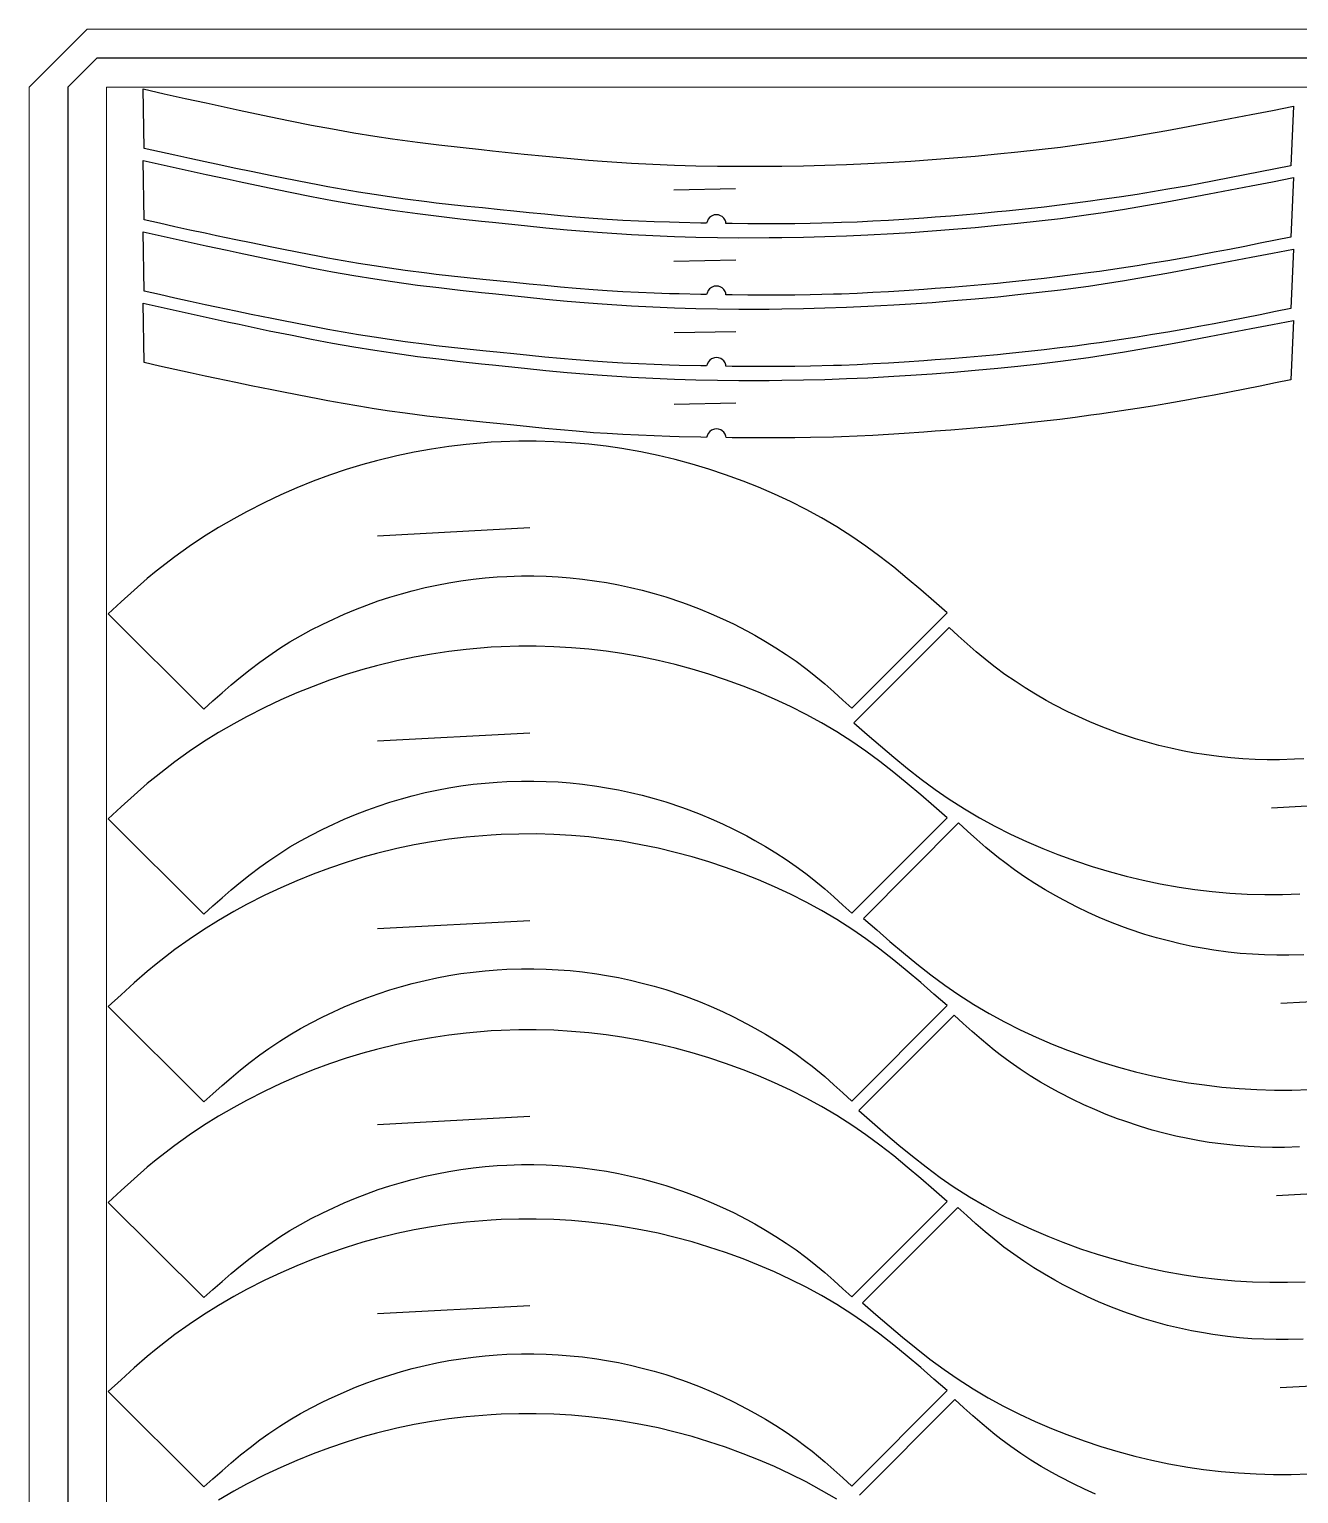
# Model space of a CAD drawing. Header units: millimetres. Extents: x -10628 to 24720, y -21829 to 4032.
# Drawn here: x 5249 to 5908, y 194 to 955 of the extents above; entities that cross this region are included whole.
import ezdxf
from ezdxf.enums import TextEntityAlignment as Align
from ezdxf.lldxf.tags import DXFTag

# ---------------------------------------------------------------- set-up
doc = ezdxf.new("R2010")
doc.units = ezdxf.units.MM
doc.layers.add('layer khung van cnc', color=7, linetype='Continuous', lineweight=25, true_color=0xfbf59b)
doc.layers.add('layer mau', color=7, linetype='Continuous')
doc.styles.add('Text Dim', font='arial.ttf')
tags = doc.linetypes.add('KVVIENMAY', pattern='A,46.311228,-10.280676,["KV VIỀN MÁY",Text Dim,S=10.028098,R=0,X=0,Y=-4.346144],-100.988212', length=157.580116).pattern_tags.tags
tags[6] = DXFTag(74, 10)

# ---------------------------------------------------------------- blocks, each defined once
blk = doc.blocks.new('khung van cnc')
at = {"lineweight": 5}
blk.add_lwpolyline([(-193, -99.44), (-193, 2370.56), (-223, 2400.56), (-1463, 2400.56), (-1493, 2370.56), (-1493, -99.44)], close=True, dxfattribs=at)
at = {"color": 1, "linetype": 'KVVIENMAY'}
blk.add_lwpolyline([(-511.88, -84.44), (-213, -84.44), (-213, 2370.56), (-228, 2385.56), (-1458.01, 2385.56), (-1473, 2370.56), (-1473, -84.44), (-1172.83, -84.44)], dxfattribs=at)
at = {"lineweight": 5}
blk.add_lwpolyline([(-513.55, -69.44), (-233, -69.44), (-233, 2370.56), (-1453, 2370.56), (-1453, -69.44), (-1173, -69.44)], dxfattribs=at)
at = {"layer": 'layer mau'}
for tag, p in [('ÁGF', (-518, -155.91)), ('TENFILE', (-518, -268.86)), ('TENFILE', (-518, -381.81)), ('TENFILE', (-518, -494.76))]:
    blk.add_attdef(tag, text='', height=30, dxfattribs=at).set_placement(p, align=Align.MIDDLE_CENTER)

msp = doc.modelspace()

# ---------------------------------------------------------------- linework, layer by layer
for p, q in [((5583.723, 871.415), (5615.746, 872.098)), ((5583.731, 834.357), (5615.754, 835.039)), ((5583.739, 797.298), (5615.762, 797.981)), ((5583.747, 760.24), (5615.771, 760.923)), ((5429.852, 691.846), (5508.81, 696.068)), ((5429.852, 585.377), (5508.81, 589.599)), ((5972.879, 554.667), (5893.921, 550.445)), ((5429.852, 487.894), (5508.81, 492.116)), ((5977.814, 453.145), (5898.857, 448.923)), ((5429.852, 386.193), (5508.81, 390.416)), ((5975.498, 353.34), (5896.54, 349.118)), ((5429.852, 287.975), (5508.81, 292.197)), ((5977.41, 253.557), (5898.453, 249.334))]:
    msp.add_line(p, q)
for points in [[(5895.973, 882.358), (5888.017, 880.755), (5880.058, 879.168), (5872.094, 877.604), (5864.124, 876.072), (5856.148, 874.578), (5850.855, 873.612), (5840.167, 871.734), (5832.163, 870.391), (5824.15, 869.1), (5816.129, 867.864), (5804.574, 866.18), (5800.061, 865.554), (5792.016, 864.482), (5783.963, 863.466), (5775.904, 862.504), (5767.839, 861.597), (5756.254, 860.393), (5751.691, 859.949), (5743.61, 859.205), (5735.524, 858.509), (5727.434, 857.855), (5719.341, 857.24), (5713.481, 856.816), (5703.147, 856.111), (5695.046, 855.605), (5686.943, 855.149), (5678.837, 854.753), (5670.728, 854.423), (5666.602, 854.285), (5654.503, 853.993), (5646.387, 853.881), (5638.271, 853.825), (5633.944, 853.814), (5622.04, 853.844), (5613.924, 853.914), (5610.713, 853.957), (5610.61, 854.79), (5610.265, 855.725), (5609.575, 856.78), (5608.74, 857.559), (5607.957, 858.033), (5606.824, 858.424), (5605.857, 858.536), (5604.662, 858.412), (5603.208, 857.831), (5602.242, 857.08), (5601.516, 856.164), (5600.948, 854.861), (5600.668, 854.118), (5597.695, 854.172), (5586.352, 854.445), (5581.466, 854.587), (5573.354, 854.859), (5565.243, 855.187), (5557.136, 855.581), (5549.034, 856.051), (5541.834, 856.543), (5532.85, 857.257), (5524.768, 857.981), (5516.689, 858.759), (5508.614, 859.573), (5500.539, 860.403), (5493.494, 861.125), (5484.388, 862.044), (5476.313, 862.863), (5468.242, 863.71), (5460.177, 864.609), (5455.368, 865.18), (5444.074, 866.641), (5436.038, 867.782), (5428.013, 869.001), (5419.999, 870.293), (5411.996, 871.655), (5404.005, 873.082), (5399.662, 873.884), (5388.057, 876.109), (5380.097, 877.688), (5374.878, 878.739), (5364.19, 880.917), (5356.243, 882.563), (5346.115, 884.698), (5340.364, 885.93), (5332.433, 887.651), (5324.506, 889.39), (5316.581, 891.14), (5308.658, 892.897), (5308.162, 923.815), (5319.053, 921.381), (5329.946, 918.954), (5340.843, 916.545), (5351.748, 914.16), (5357.953, 912.819), (5373.588, 909.505), (5384.527, 907.265), (5395.482, 905.106), (5406.454, 903.048), (5417.446, 901.107), (5428.458, 899.303), (5437.646, 897.917), (5450.552, 896.159), (5461.628, 894.795), (5472.719, 893.526), (5483.817, 892.316), (5489.525, 891.707), (5506.021, 889.974), (5517.127, 888.858), (5528.239, 887.813), (5539.358, 886.863), (5546.436, 886.319), (5561.626, 885.334), (5572.773, 884.765), (5583.928, 884.319), (5595.088, 883.991), (5606.251, 883.775), (5617.417, 883.667), (5633.053, 883.686), (5639.747, 883.752), (5650.909, 883.938), (5662.068, 884.222), (5673.224, 884.605), (5684.374, 885.088), (5697.773, 885.805), (5706.658, 886.363), (5717.791, 887.15), (5728.918, 888.028), (5740.039, 888.991), (5751.769, 890.092), (5762.261, 891.148), (5773.358, 892.355), (5784.441, 893.676), (5798.968, 895.622), (5806.548, 896.748), (5817.569, 898.508), (5828.572, 900.385), (5839.561, 902.348), (5847.981, 903.895), (5861.511, 906.426), (5872.476, 908.509), (5883.437, 910.612), (5894.394, 912.728), (5905.351, 914.851), (5903.928, 883.968)], [(5895.982, 845.299), (5888.025, 843.697), (5880.066, 842.11), (5872.102, 840.546), (5864.133, 839.013), (5856.156, 837.519), (5850.863, 836.554), (5840.176, 834.676), (5832.172, 833.332), (5824.159, 832.042), (5816.137, 830.805), (5804.582, 829.122), (5800.069, 828.496), (5792.024, 827.424), (5783.971, 826.407), (5775.912, 825.445), (5767.847, 824.539), (5756.263, 823.334), (5751.699, 822.891), (5743.618, 822.147), (5735.532, 821.45), (5727.443, 820.797), (5719.35, 820.182), (5713.489, 819.758), (5703.155, 819.053), (5695.054, 818.547), (5686.951, 818.091), (5678.845, 817.694), (5670.736, 817.365), (5666.61, 817.226), (5654.511, 816.934), (5646.395, 816.822), (5638.279, 816.766), (5633.953, 816.755), (5622.048, 816.786), (5613.932, 816.856), (5610.721, 816.899), (5610.618, 817.732), (5610.273, 818.667), (5609.583, 819.722), (5608.748, 820.5), (5607.965, 820.974), (5606.832, 821.366), (5605.866, 821.477), (5604.67, 821.354), (5603.216, 820.772), (5602.25, 820.021), (5601.524, 819.106), (5600.956, 817.802), (5600.676, 817.059), (5597.703, 817.114), (5586.36, 817.387), (5581.475, 817.529), (5573.362, 817.801), (5565.251, 818.128), (5557.144, 818.522), (5549.043, 818.993), (5541.842, 819.484), (5532.859, 820.199), (5524.776, 820.922), (5516.697, 821.701), (5508.622, 822.515), (5500.547, 823.345), (5493.503, 824.067), (5484.396, 824.985), (5476.322, 825.804), (5468.25, 826.652), (5460.185, 827.551), (5455.376, 828.121), (5444.082, 829.582), (5436.046, 830.723), (5428.021, 831.942), (5420.007, 833.235), (5412.004, 834.596), (5404.013, 836.023), (5399.67, 836.825), (5388.065, 839.051), (5380.105, 840.63), (5374.886, 841.68), (5364.198, 843.859), (5356.251, 845.505), (5346.123, 847.639), (5340.372, 848.872), (5332.441, 850.592), (5324.514, 852.331), (5316.589, 854.082), (5308.666, 855.839), (5308.17, 886.757), (5319.061, 884.322), (5329.954, 881.896), (5340.851, 879.486), (5351.756, 877.102), (5357.961, 875.761), (5373.596, 872.447), (5384.536, 870.206), (5395.49, 868.048), (5406.462, 865.989), (5417.454, 864.049), (5428.466, 862.244), (5437.654, 860.858), (5450.56, 859.101), (5461.637, 857.737), (5472.727, 856.467), (5483.825, 855.258), (5489.534, 854.648), (5506.029, 852.915), (5517.136, 851.8), (5528.247, 850.755), (5539.366, 849.804), (5546.444, 849.261), (5561.634, 848.276), (5572.782, 847.707), (5583.936, 847.26), (5595.096, 846.932), (5606.259, 846.716), (5617.425, 846.608), (5633.061, 846.627), (5639.755, 846.693), (5650.918, 846.88), (5662.077, 847.164), (5673.232, 847.547), (5684.382, 848.03), (5697.781, 848.746), (5706.667, 849.304), (5717.8, 850.091), (5728.926, 850.97), (5740.047, 851.933), (5751.777, 853.033), (5762.269, 854.089), (5773.366, 855.296), (5784.45, 856.617), (5798.976, 858.563), (5806.556, 859.689), (5817.577, 861.449), (5828.58, 863.326), (5839.569, 865.29), (5847.989, 866.836), (5861.519, 869.368), (5872.484, 871.45), (5883.445, 873.553), (5894.403, 875.67), (5905.359, 877.793), (5903.937, 846.91)], [(5895.99, 808.241), (5888.033, 806.638), (5880.074, 805.051), (5872.11, 803.487), (5864.141, 801.955), (5856.164, 800.461), (5850.871, 799.495), (5840.184, 797.617), (5832.18, 796.274), (5824.167, 794.983), (5816.145, 793.747), (5804.59, 792.063), (5800.077, 791.437), (5792.032, 790.365), (5783.98, 789.349), (5775.92, 788.387), (5767.855, 787.48), (5756.271, 786.276), (5751.707, 785.832), (5743.626, 785.088), (5735.54, 784.392), (5727.451, 783.738), (5719.358, 783.123), (5713.497, 782.699), (5703.164, 781.994), (5695.063, 781.488), (5686.959, 781.032), (5678.853, 780.636), (5670.744, 780.306), (5666.618, 780.168), (5654.519, 779.876), (5646.404, 779.764), (5638.288, 779.708), (5633.961, 779.697), (5622.056, 779.727), (5613.941, 779.797), (5610.73, 779.84), (5610.626, 780.673), (5610.282, 781.608), (5609.591, 782.663), (5608.756, 783.442), (5607.974, 783.916), (5606.84, 784.307), (5605.874, 784.419), (5604.678, 784.296), (5603.224, 783.714), (5602.258, 782.963), (5601.532, 782.047), (5600.964, 780.744), (5600.684, 780.001), (5597.711, 780.055), (5586.368, 780.329), (5581.483, 780.47), (5573.37, 780.742), (5565.259, 781.07), (5557.153, 781.464), (5549.051, 781.934), (5541.85, 782.426), (5532.867, 783.141), (5524.784, 783.864), (5516.706, 784.642), (5508.63, 785.456), (5500.555, 786.286), (5493.511, 787.008), (5484.405, 787.927), (5476.33, 788.746), (5468.259, 789.593), (5460.193, 790.492), (5455.384, 791.063), (5444.09, 792.524), (5436.054, 793.665), (5428.029, 794.884), (5420.015, 796.176), (5412.012, 797.538), (5404.021, 798.965), (5399.678, 799.767), (5388.073, 801.992), (5380.113, 803.571), (5374.894, 804.622), (5364.206, 806.801), (5356.259, 808.446), (5346.131, 810.581), (5340.381, 811.813), (5332.449, 813.534), (5324.522, 815.273), (5316.598, 817.024), (5308.674, 818.78), (5308.179, 849.698), (5319.069, 847.264), (5329.962, 844.837), (5340.86, 842.428), (5351.764, 840.044), (5357.97, 838.702), (5373.604, 835.388), (5384.544, 833.148), (5395.498, 830.99), (5406.471, 828.931), (5417.462, 826.99), (5428.474, 825.186), (5437.662, 823.8), (5450.568, 822.042), (5461.645, 820.678), (5472.735, 819.409), (5483.833, 818.2), (5489.542, 817.59), (5506.038, 815.857), (5517.144, 814.741), (5528.255, 813.696), (5539.375, 812.746), (5546.452, 812.202), (5561.642, 811.218), (5572.79, 810.648), (5583.944, 810.202), (5595.104, 809.874), (5606.268, 809.658), (5617.433, 809.55), (5633.069, 809.569), (5639.764, 809.635), (5650.926, 809.821), (5662.085, 810.105), (5673.24, 810.488), (5684.39, 810.971), (5697.789, 811.688), (5706.675, 812.246), (5717.808, 813.033), (5728.934, 813.911), (5740.055, 814.875), (5751.785, 815.975), (5762.277, 817.031), (5773.375, 818.238), (5784.458, 819.559), (5798.984, 821.505), (5806.565, 822.631), (5817.586, 824.391), (5828.589, 826.268), (5839.577, 828.231), (5847.998, 829.778), (5861.527, 832.309), (5872.492, 834.392), (5883.453, 836.495), (5894.411, 838.611), (5905.367, 840.734), (5903.945, 809.851)], [(5895.998, 771.182), (5888.041, 769.58), (5880.082, 767.993), (5872.118, 766.429), (5864.149, 764.896), (5856.172, 763.402), (5850.88, 762.437), (5840.192, 760.559), (5832.188, 759.215), (5824.175, 757.925), (5816.153, 756.688), (5804.598, 755.005), (5800.086, 754.379), (5792.04, 753.307), (5783.988, 752.29), (5775.929, 751.329), (5767.863, 750.422), (5756.279, 749.217), (5751.716, 748.774), (5743.634, 748.03), (5735.549, 747.333), (5727.459, 746.68), (5719.366, 746.065), (5713.505, 745.641), (5703.172, 744.936), (5695.071, 744.43), (5686.967, 743.974), (5678.861, 743.577), (5670.752, 743.248), (5666.626, 743.109), (5654.527, 742.817), (5646.412, 742.705), (5638.296, 742.649), (5633.969, 742.639), (5622.064, 742.669), (5613.949, 742.739), (5610.738, 742.782), (5610.634, 743.615), (5610.29, 744.55), (5609.599, 745.605), (5608.764, 746.383), (5607.982, 746.857), (5606.848, 747.249), (5605.882, 747.361), (5604.686, 747.237), (5603.232, 746.655), (5602.266, 745.904), (5601.54, 744.989), (5600.973, 743.685), (5600.692, 742.942), (5597.719, 742.997), (5586.376, 743.27), (5581.491, 743.412), (5573.378, 743.684), (5565.268, 744.012), (5557.161, 744.405), (5549.059, 744.876), (5541.858, 745.367), (5532.875, 746.082), (5524.792, 746.805), (5516.714, 747.584), (5508.638, 748.398), (5500.563, 749.228), (5493.519, 749.95), (5484.413, 750.868), (5476.338, 751.687), (5468.267, 752.535), (5460.202, 753.434), (5455.392, 754.004), (5444.098, 755.466), (5436.062, 756.606), (5428.037, 757.825), (5420.023, 759.118), (5412.02, 760.48), (5404.029, 761.906), (5399.686, 762.709), (5388.081, 764.934), (5380.121, 766.513), (5374.902, 767.563), (5364.214, 769.742), (5356.267, 771.388), (5346.14, 773.522), (5340.389, 774.755), (5332.458, 776.476), (5324.53, 778.214), (5316.606, 779.965), (5308.682, 781.722), (5308.187, 812.64), (5319.077, 810.205), (5329.97, 807.779), (5340.868, 805.37), (5351.772, 802.985), (5357.978, 801.644), (5373.612, 798.33), (5384.552, 796.09), (5395.507, 793.931), (5406.479, 791.873), (5417.47, 789.932), (5428.482, 788.127), (5437.67, 786.741), (5450.576, 784.984), (5461.653, 783.62), (5472.743, 782.35), (5483.841, 781.141), (5489.55, 780.531), (5506.046, 778.798), (5517.152, 777.683), (5528.264, 776.638), (5539.383, 775.688), (5546.46, 775.144), (5561.65, 774.159), (5572.798, 773.59), (5583.952, 773.143), (5595.112, 772.815), (5606.276, 772.6), (5617.441, 772.491), (5633.078, 772.51), (5639.772, 772.576), (5650.934, 772.763), (5662.093, 773.047), (5673.248, 773.43), (5684.399, 773.913), (5697.797, 774.63), (5706.683, 775.187), (5717.816, 775.974), (5728.943, 776.853), (5740.063, 777.816), (5751.793, 778.917), (5762.285, 779.972), (5773.383, 781.179), (5784.466, 782.5), (5798.992, 784.447), (5806.573, 785.572), (5817.594, 787.333), (5828.597, 789.209), (5839.586, 791.173), (5848.006, 792.72), (5861.535, 795.251), (5872.5, 797.334), (5883.461, 799.437), (5894.419, 801.553), (5905.375, 803.676), (5903.953, 772.793)], [(5725.58, 651.847), (5718.706, 657.852), (5711.805, 663.816), (5704.846, 669.701), (5697.802, 675.466), (5690.645, 681.07), (5683.345, 686.475), (5676.598, 691.156), (5668.215, 696.533), (5660.377, 701.156), (5652.376, 705.515), (5644.228, 709.615), (5635.95, 713.461), (5627.557, 717.059), (5619.653, 720.192), (5610.491, 723.532), (5601.837, 726.406), (5593.111, 729.035), (5584.317, 731.412), (5575.461, 733.534), (5566.547, 735.395), (5556.724, 737.131), (5548.571, 738.321), (5539.521, 739.38), (5530.441, 740.171), (5521.34, 740.693), (5512.227, 740.948), (5503.11, 740.935), (5493.998, 740.655), (5488.873, 740.38), (5475.823, 739.296), (5466.775, 738.217), (5457.764, 736.873), (5448.798, 735.264), (5439.884, 733.391), (5429.246, 730.788), (5422.241, 728.852), (5413.528, 726.191), (5404.894, 723.274), (5396.347, 720.107), (5387.893, 716.693), (5379.539, 713.037), (5371.291, 709.144), (5361.764, 704.284), (5355.139, 700.663), (5347.254, 696.078), (5339.515, 691.261), (5331.935, 686.207), (5324.528, 680.914), (5314.82, 673.377), (5310.287, 669.601), (5303.434, 663.622), (5296.695, 657.508), (5290.011, 651.327), (5339.569, 601.887), (5344.306, 606.088), (5349.062, 610.263), (5353.854, 614.388), (5358.702, 618.439), (5363.622, 622.389), (5368.635, 626.213), (5373.3, 629.569), (5379.003, 633.394), (5384.363, 636.733), (5389.827, 639.91), (5395.385, 642.931), (5401.025, 645.802), (5404.296, 647.384), (5412.511, 651.11), (5418.348, 653.546), (5424.242, 655.833), (5430.192, 657.967), (5436.195, 659.947), (5442.247, 661.768), (5447.802, 663.287), (5454.488, 664.924), (5460.67, 666.256), (5466.886, 667.423), (5473.131, 668.425), (5479.402, 669.261), (5485.692, 669.932), (5491.997, 670.437), (5496.859, 670.713), (5504.635, 670.948), (5510.958, 670.954), (5517.279, 670.794), (5523.594, 670.468), (5529.897, 669.976), (5536.186, 669.319), (5543.703, 668.313), (5548.702, 667.509), (5554.921, 666.357), (5561.107, 665.041), (5567.256, 663.563), (5573.363, 661.923), (5579.423, 660.123), (5588.152, 657.216), (5591.384, 656.042), (5597.277, 653.766), (5603.108, 651.336), (5608.875, 648.755), (5614.576, 646.027), (5621.555, 642.442), (5625.77, 640.142), (5631.254, 636.986), (5636.651, 633.686), (5641.952, 630.238), (5647.148, 626.641), (5652.23, 622.89), (5655.46, 620.376), (5662.031, 614.937), (5666.783, 610.781), (5671.476, 606.553), (5676.14, 602.289)], [(5725.58, 545.378), (5718.706, 551.383), (5711.805, 557.347), (5704.846, 563.232), (5697.802, 568.997), (5690.645, 574.601), (5683.345, 580.006), (5676.598, 584.687), (5668.215, 590.064), (5660.377, 594.687), (5652.376, 599.046), (5644.228, 603.146), (5635.95, 606.992), (5627.557, 610.59), (5619.653, 613.723), (5610.491, 617.063), (5601.837, 619.938), (5593.111, 622.566), (5584.317, 624.943), (5575.461, 627.065), (5566.547, 628.926), (5556.724, 630.662), (5548.571, 631.852), (5539.521, 632.911), (5530.441, 633.702), (5521.34, 634.224), (5512.227, 634.479), (5503.11, 634.466), (5493.998, 634.186), (5488.873, 633.911), (5475.823, 632.827), (5466.775, 631.748), (5457.764, 630.404), (5448.798, 628.795), (5439.884, 626.922), (5429.246, 624.319), (5422.241, 622.383), (5413.528, 619.722), (5404.894, 616.805), (5396.347, 613.638), (5387.893, 610.224), (5379.539, 606.568), (5371.291, 602.675), (5361.764, 597.815), (5355.139, 594.194), (5347.254, 589.609), (5339.515, 584.792), (5331.935, 579.738), (5324.528, 574.445), (5314.82, 566.908), (5310.287, 563.132), (5303.434, 557.153), (5296.695, 551.04), (5290.011, 544.858), (5339.569, 495.418), (5344.306, 499.619), (5349.062, 503.794), (5353.854, 507.919), (5358.702, 511.97), (5363.622, 515.92), (5368.635, 519.744), (5373.3, 523.1), (5379.003, 526.925), (5384.363, 530.264), (5389.827, 533.441), (5395.385, 536.462), (5401.025, 539.333), (5404.296, 540.915), (5412.511, 544.641), (5418.348, 547.077), (5424.242, 549.364), (5430.192, 551.498), (5436.195, 553.478), (5442.247, 555.299), (5447.802, 556.818), (5454.488, 558.455), (5460.67, 559.787), (5466.886, 560.954), (5473.131, 561.956), (5479.402, 562.792), (5485.692, 563.463), (5491.997, 563.968), (5496.859, 564.244), (5504.635, 564.479), (5510.958, 564.485), (5517.279, 564.325), (5523.594, 563.999), (5529.897, 563.507), (5536.186, 562.85), (5543.703, 561.844), (5548.702, 561.04), (5554.921, 559.888), (5561.107, 558.572), (5567.256, 557.094), (5573.363, 555.454), (5579.423, 553.654), (5588.152, 550.747), (5591.384, 549.573), (5597.277, 547.297), (5603.108, 544.867), (5608.875, 542.286), (5614.576, 539.558), (5621.555, 535.973), (5625.77, 533.673), (5631.254, 530.517), (5636.651, 527.217), (5641.952, 523.769), (5647.148, 520.172), (5652.23, 516.421), (5655.46, 513.907), (5662.031, 508.468), (5666.783, 504.312), (5671.476, 500.084), (5676.14, 495.82)], [(5725.58, 447.895), (5718.706, 453.9), (5711.805, 459.864), (5704.846, 465.749), (5697.802, 471.514), (5690.645, 477.118), (5683.345, 482.523), (5676.598, 487.204), (5668.215, 492.581), (5660.377, 497.204), (5652.376, 501.563), (5644.228, 505.663), (5635.95, 509.509), (5627.557, 513.107), (5619.653, 516.24), (5610.491, 519.58), (5601.837, 522.455), (5593.111, 525.083), (5584.317, 527.46), (5575.461, 529.582), (5566.547, 531.443), (5556.724, 533.179), (5548.571, 534.369), (5539.521, 535.428), (5530.441, 536.219), (5521.34, 536.741), (5512.227, 536.996), (5503.11, 536.983), (5493.998, 536.703), (5488.873, 536.428), (5475.823, 535.344), (5466.775, 534.265), (5457.764, 532.921), (5448.798, 531.312), (5439.884, 529.439), (5429.246, 526.836), (5422.241, 524.9), (5413.528, 522.239), (5404.894, 519.322), (5396.347, 516.155), (5387.893, 512.741), (5379.539, 509.085), (5371.291, 505.192), (5361.764, 500.332), (5355.139, 496.711), (5347.254, 492.126), (5339.515, 487.309), (5331.935, 482.255), (5324.528, 476.962), (5314.82, 469.425), (5310.287, 465.649), (5303.434, 459.67), (5296.695, 453.557), (5290.011, 447.375), (5339.569, 397.935), (5344.306, 402.136), (5349.062, 406.311), (5353.854, 410.436), (5358.702, 414.487), (5363.622, 418.437), (5368.635, 422.261), (5373.3, 425.617), (5379.003, 429.442), (5384.363, 432.781), (5389.827, 435.958), (5395.385, 438.979), (5401.025, 441.85), (5404.296, 443.433), (5412.511, 447.158), (5418.348, 449.594), (5424.242, 451.881), (5430.192, 454.015), (5436.195, 455.995), (5442.247, 457.816), (5447.802, 459.335), (5454.488, 460.972), (5460.67, 462.304), (5466.886, 463.471), (5473.131, 464.473), (5479.402, 465.309), (5485.692, 465.98), (5491.997, 466.485), (5496.859, 466.761), (5504.635, 466.996), (5510.958, 467.002), (5517.279, 466.842), (5523.594, 466.516), (5529.897, 466.024), (5536.186, 465.367), (5543.703, 464.361), (5548.702, 463.557), (5554.921, 462.405), (5561.107, 461.089), (5567.256, 459.611), (5573.363, 457.971), (5579.423, 456.171), (5588.152, 453.264), (5591.384, 452.09), (5597.277, 449.814), (5603.108, 447.384), (5608.875, 444.803), (5614.576, 442.075), (5621.555, 438.49), (5625.77, 436.19), (5631.254, 433.034), (5636.651, 429.734), (5641.952, 426.286), (5647.148, 422.689), (5652.23, 418.938), (5655.46, 416.424), (5662.031, 410.985), (5666.783, 406.829), (5671.476, 402.601), (5676.14, 398.337)], [(5725.58, 346.194), (5718.706, 352.199), (5711.805, 358.164), (5704.846, 364.049), (5697.802, 369.813), (5690.645, 375.418), (5683.345, 380.822), (5676.598, 385.504), (5668.215, 390.88), (5660.377, 395.504), (5652.376, 399.863), (5644.228, 403.963), (5635.95, 407.809), (5627.557, 411.407), (5619.653, 414.539), (5610.491, 417.879), (5601.837, 420.754), (5593.111, 423.382), (5584.317, 425.76), (5575.461, 427.881), (5566.547, 429.743), (5556.724, 431.478), (5548.571, 432.668), (5539.521, 433.728), (5530.441, 434.519), (5521.34, 435.041), (5512.227, 435.296), (5503.11, 435.283), (5493.998, 435.003), (5488.873, 434.728), (5475.823, 433.643), (5466.775, 432.565), (5457.764, 431.221), (5448.798, 429.612), (5439.884, 427.738), (5429.246, 425.136), (5422.241, 423.2), (5413.528, 420.539), (5404.894, 417.622), (5396.347, 414.455), (5387.893, 411.041), (5379.539, 407.385), (5371.291, 403.492), (5361.764, 398.631), (5355.139, 395.011), (5347.254, 390.426), (5339.515, 385.608), (5331.935, 380.554), (5324.528, 375.261), (5314.82, 367.724), (5310.287, 363.949), (5303.434, 357.97), (5296.695, 351.856), (5290.011, 345.675), (5339.569, 296.235), (5344.306, 300.435), (5349.062, 304.611), (5353.854, 308.736), (5358.702, 312.786), (5363.622, 316.736), (5368.635, 320.561), (5373.3, 323.917), (5379.003, 327.741), (5384.363, 331.08), (5389.827, 334.258), (5395.385, 337.279), (5401.025, 340.15), (5404.296, 341.732), (5412.511, 345.457), (5418.348, 347.893), (5424.242, 350.18), (5430.192, 352.315), (5436.195, 354.294), (5442.247, 356.116), (5447.802, 357.635), (5454.488, 359.272), (5460.67, 360.603), (5466.886, 361.77), (5473.131, 362.772), (5479.402, 363.609), (5485.692, 364.28), (5491.997, 364.785), (5496.859, 365.061), (5504.635, 365.296), (5510.958, 365.302), (5517.279, 365.142), (5523.594, 364.816), (5529.897, 364.324), (5536.186, 363.667), (5543.703, 362.66), (5548.702, 361.856), (5554.921, 360.704), (5561.107, 359.389), (5567.256, 357.911), (5573.363, 356.271), (5579.423, 354.47), (5588.152, 351.563), (5591.384, 350.39), (5597.277, 348.114), (5603.108, 345.684), (5608.875, 343.103), (5614.576, 340.375), (5621.555, 336.789), (5625.77, 334.489), (5631.254, 331.334), (5636.651, 328.034), (5641.952, 324.586), (5647.148, 320.988), (5652.23, 317.238), (5655.46, 314.723), (5662.031, 309.285), (5666.783, 305.129), (5671.476, 300.901), (5676.14, 296.637)], [(5725.58, 247.976), (5718.706, 253.981), (5711.805, 259.946), (5704.846, 265.83), (5697.802, 271.595), (5690.645, 277.199), (5683.345, 282.604), (5676.598, 287.285), (5668.215, 292.662), (5660.377, 297.285), (5652.376, 301.644), (5644.228, 305.744), (5635.95, 309.59), (5627.557, 313.188), (5619.653, 316.321), (5610.491, 319.661), (5601.837, 322.536), (5593.111, 325.164), (5584.317, 327.541), (5575.461, 329.663), (5566.547, 331.524), (5556.724, 333.26), (5548.571, 334.45), (5539.521, 335.509), (5530.441, 336.3), (5521.34, 336.823), (5512.227, 337.077), (5503.11, 337.064), (5493.998, 336.784), (5488.873, 336.509), (5475.823, 335.425), (5466.775, 334.346), (5457.764, 333.002), (5448.798, 331.393), (5439.884, 329.52), (5429.246, 326.918), (5422.241, 324.981), (5413.528, 322.32), (5404.894, 319.404), (5396.347, 316.236), (5387.893, 312.822), (5379.539, 309.166), (5371.291, 305.273), (5361.764, 300.413), (5355.139, 296.792), (5347.254, 292.208), (5339.515, 287.39), (5331.935, 282.336), (5324.528, 277.043), (5314.82, 269.506), (5310.287, 265.731), (5303.434, 259.752), (5296.695, 253.638), (5290.011, 247.456), (5339.569, 198.017), (5344.306, 202.217), (5349.062, 206.392), (5353.854, 210.518), (5358.702, 214.568), (5363.622, 218.518), (5368.635, 222.343), (5373.3, 225.699), (5379.003, 229.523), (5384.363, 232.862), (5389.827, 236.039), (5395.385, 239.06), (5401.025, 241.931), (5404.296, 243.514), (5412.511, 247.239), (5418.348, 249.675), (5424.242, 251.962), (5430.192, 254.097), (5436.195, 256.076), (5442.247, 257.897), (5447.802, 259.416), (5454.488, 261.053), (5460.67, 262.385), (5466.886, 263.552), (5473.131, 264.554), (5479.402, 265.391), (5485.692, 266.062), (5491.997, 266.567), (5496.859, 266.842), (5504.635, 267.077), (5510.958, 267.083), (5517.279, 266.923), (5523.594, 266.597), (5529.897, 266.105), (5536.186, 265.448), (5543.703, 264.442), (5548.702, 263.638), (5554.921, 262.486), (5561.107, 261.17), (5567.256, 259.692), (5573.363, 258.052), (5579.423, 256.252), (5588.152, 253.345), (5591.384, 252.172), (5597.277, 249.895), (5603.108, 247.465), (5608.875, 244.884), (5614.576, 242.156), (5621.555, 238.571), (5625.77, 236.271), (5631.254, 233.115), (5636.651, 229.815), (5641.952, 226.367), (5647.148, 222.77), (5652.23, 219.019), (5655.46, 216.505), (5662.031, 211.066), (5666.783, 206.91), (5671.476, 202.682), (5676.14, 198.418)]]:
    msp.add_lwpolyline(points, close=True)
for points in [[(5910.734, 576.075), (5905.872, 575.8), (5898.096, 575.564), (5891.773, 575.559), (5885.452, 575.719), (5879.138, 576.045), (5872.834, 576.537), (5866.545, 577.194), (5859.028, 578.2), (5854.029, 579.004), (5847.81, 580.156), (5841.624, 581.472), (5835.475, 582.95), (5829.368, 584.59), (5823.308, 586.39), (5814.579, 589.297), (5811.347, 590.47), (5805.455, 592.747), (5799.624, 595.177), (5793.857, 597.758), (5788.156, 600.486), (5781.176, 604.071), (5776.961, 606.371), (5771.477, 609.527), (5766.08, 612.827), (5760.779, 616.275), (5755.583, 619.872), (5750.501, 623.623), (5747.271, 626.137), (5740.701, 631.576), (5735.948, 635.732), (5731.255, 639.96), (5726.591, 644.224), (5677.152, 594.666), (5684.025, 588.661), (5690.926, 582.696), (5697.885, 576.812), (5704.929, 571.047), (5712.086, 565.442), (5719.386, 560.038), (5726.134, 555.357), (5734.516, 549.98), (5742.354, 545.357), (5750.355, 540.998), (5758.503, 536.898), (5766.781, 533.052), (5775.174, 529.454), (5783.078, 526.321), (5792.241, 522.981), (5800.894, 520.106), (5809.621, 517.478), (5818.415, 515.101), (5827.271, 512.979), (5836.184, 511.118), (5846.007, 509.382), (5854.161, 508.192), (5863.211, 507.133), (5872.29, 506.342), (5881.391, 505.819), (5890.504, 505.565), (5899.621, 505.578), (5908.733, 505.858)], [(5910.808, 474.278), (5903.032, 474.043), (5896.708, 474.037), (5890.387, 474.197), (5884.073, 474.523), (5877.769, 475.015), (5871.48, 475.672), (5863.963, 476.678), (5858.964, 477.482), (5852.745, 478.634), (5846.559, 479.95), (5840.41, 481.428), (5834.303, 483.068), (5828.243, 484.868), (5819.515, 487.775), (5816.282, 488.948), (5810.39, 491.225), (5804.559, 493.655), (5798.792, 496.236), (5793.091, 498.964), (5786.111, 502.549), (5781.896, 504.849), (5776.412, 508.005), (5771.015, 511.305), (5765.714, 514.753), (5760.518, 518.35), (5755.436, 522.101), (5752.206, 524.615), (5745.636, 530.054), (5740.883, 534.21), (5736.19, 538.438), (5731.527, 542.702), (5682.087, 493.144), (5688.96, 487.139), (5695.862, 481.174), (5702.82, 475.29), (5709.864, 469.525), (5717.022, 463.921), (5724.321, 458.516), (5731.069, 453.835), (5739.451, 448.458), (5747.29, 443.835), (5755.291, 439.476), (5763.438, 435.376), (5771.716, 431.53), (5780.109, 427.932), (5788.013, 424.799), (5797.176, 421.459), (5805.83, 418.584), (5814.556, 415.956), (5823.35, 413.579), (5832.206, 411.457), (5841.119, 409.596), (5850.943, 407.86), (5859.096, 406.67), (5868.146, 405.611), (5877.226, 404.82), (5886.326, 404.298), (5895.439, 404.043), (5904.556, 404.056), (5913.669, 404.336)], [(5908.491, 374.473), (5900.715, 374.238), (5894.392, 374.232), (5888.071, 374.392), (5881.757, 374.718), (5875.453, 375.21), (5869.164, 375.867), (5861.647, 376.873), (5856.648, 377.677), (5850.429, 378.829), (5844.243, 380.145), (5838.094, 381.623), (5831.987, 383.263), (5825.927, 385.064), (5817.198, 387.971), (5813.966, 389.144), (5808.074, 391.42), (5802.243, 393.85), (5796.476, 396.431), (5790.775, 399.159), (5783.795, 402.744), (5779.58, 405.044), (5774.096, 408.2), (5768.699, 411.5), (5763.398, 414.948), (5758.202, 418.546), (5753.12, 422.296), (5749.89, 424.811), (5743.32, 430.249), (5738.567, 434.405), (5733.874, 438.633), (5729.21, 442.897), (5679.771, 393.339), (5686.644, 387.334), (5693.545, 381.37), (5700.504, 375.485), (5707.548, 369.72), (5714.705, 364.116), (5722.005, 358.711), (5728.753, 354.03), (5737.135, 348.653), (5744.973, 344.03), (5752.974, 339.671), (5761.122, 335.571), (5769.4, 331.725), (5777.793, 328.127), (5785.697, 324.994), (5794.86, 321.654), (5803.513, 318.78), (5812.24, 316.151), (5821.033, 313.774), (5829.89, 311.652), (5838.803, 309.791), (5848.626, 308.055), (5856.78, 306.865), (5865.83, 305.806), (5874.909, 305.015), (5884.01, 304.493), (5893.123, 304.238), (5902.24, 304.251), (5911.352, 304.531)], [(5910.404, 274.69), (5902.628, 274.454), (5896.304, 274.448), (5889.983, 274.608), (5883.669, 274.935), (5877.365, 275.426), (5871.076, 276.084), (5863.559, 277.09), (5858.56, 277.894), (5852.341, 279.046), (5846.155, 280.361), (5840.006, 281.84), (5833.899, 283.479), (5827.839, 285.28), (5819.111, 288.187), (5815.879, 289.36), (5809.986, 291.637), (5804.155, 294.067), (5798.388, 296.647), (5792.687, 299.375), (5785.707, 302.961), (5781.492, 305.261), (5776.008, 308.416), (5770.611, 311.717), (5765.31, 315.164), (5760.114, 318.762), (5755.032, 322.512), (5751.802, 325.027), (5745.232, 330.465), (5740.479, 334.621), (5735.786, 338.849), (5731.123, 343.114), (5681.683, 293.556), (5688.556, 287.551), (5695.458, 281.586), (5702.416, 275.701), (5709.46, 269.937), (5716.618, 264.332), (5723.917, 258.928), (5730.665, 254.246), (5739.047, 248.87), (5746.886, 244.246), (5754.887, 239.887), (5763.034, 235.788), (5771.313, 231.942), (5779.705, 228.343), (5787.609, 225.211), (5796.772, 221.871), (5805.426, 218.996), (5814.152, 216.368), (5822.946, 213.991), (5831.802, 211.869), (5840.715, 210.007), (5850.539, 208.272), (5858.692, 207.082), (5867.742, 206.022), (5876.822, 205.232), (5885.922, 204.709), (5895.035, 204.455), (5904.152, 204.468), (5913.265, 204.748)], [(5668.215, 191.569), (5660.377, 196.192), (5652.376, 200.551), (5644.228, 204.651), (5635.95, 208.497), (5627.557, 212.095), (5619.653, 215.228), (5610.491, 218.568), (5601.837, 221.443), (5593.111, 224.071), (5584.317, 226.448), (5575.461, 228.57), (5566.547, 230.431), (5556.724, 232.167), (5548.571, 233.357), (5539.521, 234.416), (5530.441, 235.207), (5521.34, 235.729), (5512.227, 235.984), (5503.11, 235.971), (5493.998, 235.691), (5488.873, 235.416), (5475.823, 234.332), (5466.775, 233.253), (5457.764, 231.909), (5448.798, 230.3), (5439.884, 228.427), (5429.246, 225.824), (5422.241, 223.888), (5413.528, 221.227), (5404.894, 218.31), (5396.347, 215.143), (5387.893, 211.729), (5379.539, 208.073), (5371.291, 204.18), (5361.764, 199.32), (5355.139, 195.699), (5347.254, 191.115)], [(5802.576, 194.266), (5796.809, 196.846), (5791.108, 199.574), (5784.128, 203.16), (5779.914, 205.46), (5774.43, 208.615), (5769.032, 211.916), (5763.731, 215.363), (5758.535, 218.961), (5753.454, 222.711), (5750.224, 225.226), (5743.653, 230.664), (5738.901, 234.82), (5734.207, 239.048), (5729.544, 243.313), (5680.104, 193.755)]]:
    msp.add_lwpolyline(points)

# ---------------------------------------------------------------- block references
at = {"layer": 'layer khung van cnc'}
msp.add_blockref('khung van cnc', (6742.01, -1445.743), dxfattribs=at)

doc.saveas('drawing.dxf')
